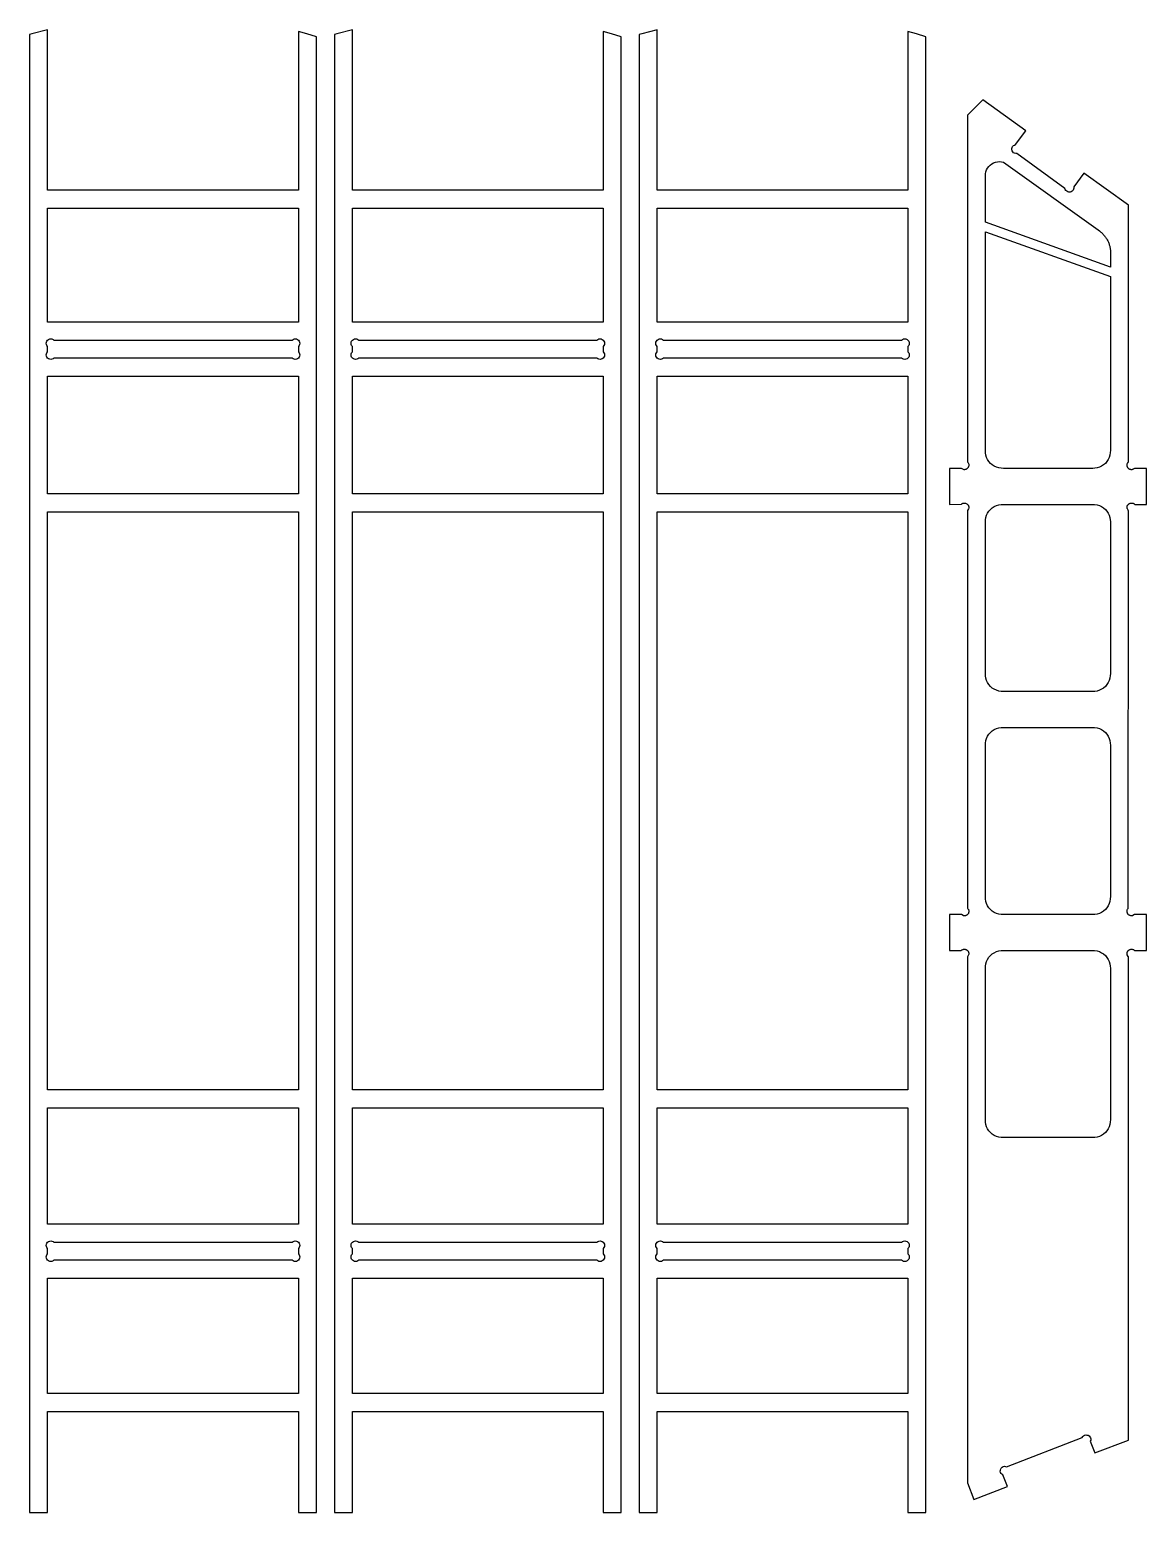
# Model space of a CAD drawing. Extents: x -690 to 337, y -358 to 474.
# Drawn here: x -689.8 to -504, y 226.9 to 473.5 of the extents above; entities that cross this region are included whole.
import ezdxf

# ---------------------------------------------------------------- set-up
doc = ezdxf.new("R2010")
doc.units = 0
doc.layers.get('0').update_dxf_attribs({"linetype": 'CONTINUOUS'})
doc.layers.add('SECTIONCUTEDGES', color=18, linetype='CONTINUOUS')

msp = doc.modelspace()

# ---------------------------------------------------------------- linework, layer by layer
for points in [[(-686.84, 424.86), (-686.84, 443.83), (-645.1, 443.83), (-645.1, 424.86)], [(-636.12, 424.86), (-636.12, 443.83), (-594.37, 443.83), (-594.37, 424.86)]]:
    msp.add_lwpolyline(points, close=True)
at = {"layer": 'SECTIONCUTEDGES'}
for points in [[(-689.83, 226.86), (-686.84, 226.86), (-686.84, 243.62), (-645.1, 243.62), (-645.1, 226.86), (-642.1, 226.86), (-642.1, 472.31), (-643.69, 472.85), (-645.1, 473.22), (-645.1, 446.83), (-686.84, 446.83), (-686.84, 473.52), (-689.45, 472.83), (-689.83, 472.7)], [(-639.11, 226.86), (-636.12, 226.86), (-636.12, 243.62), (-594.37, 243.62), (-594.37, 226.86), (-591.38, 226.86), (-591.38, 472.31), (-592.97, 472.85), (-594.37, 473.22), (-594.37, 446.83), (-636.12, 446.83), (-636.12, 473.52), (-638.71, 472.84), (-639.11, 472.7)], [(-588.39, 226.86), (-585.39, 226.86), (-585.39, 243.62), (-543.65, 243.62), (-543.65, 226.86), (-540.66, 226.86), (-540.66, 472.31), (-542.24, 472.85), (-543.65, 473.22), (-543.65, 446.83), (-585.39, 446.83), (-585.39, 473.52), (-587.95, 472.85), (-588.39, 472.7)], [(-532.67, 228.99), (-527.09, 231.14), (-527.84, 233.09), (-528, 233.19), (-528.14, 233.33), (-528.23, 233.5), (-528.28, 233.69), (-528.27, 233.89), (-528.22, 234.08), (-528.12, 234.24), (-527.97, 234.38), (-527.8, 234.47), (-527.61, 234.52), (-527.42, 234.51), (-527.23, 234.46), (-514.67, 239.3), (-514.57, 239.46), (-514.42, 239.6), (-514.25, 239.69), (-514.06, 239.74), (-513.87, 239.73), (-513.68, 239.68), (-513.51, 239.58), (-513.38, 239.43), (-513.28, 239.26), (-513.24, 239.07), (-513.24, 238.88), (-513.3, 238.69), (-512.55, 236.74), (-506.97, 238.89), (-506.97, 319.27), (-506.97, 319.29), (-506.99, 319.33), (-507.14, 319.6), (-507.17, 319.67), (-507.18, 319.75), (-507.19, 319.82), (-507.18, 319.9), (-507.17, 319.96), (-507.16, 320.01), (-507.14, 320.06), (-507.12, 320.11), (-507.09, 320.16), (-507.06, 320.21), (-507.03, 320.26), (-506.96, 320.34), (-506.91, 320.37), (-506.84, 320.43), (-506.76, 320.47), (-506.73, 320.49), (-506.65, 320.52), (-506.57, 320.54), (-506.49, 320.55), (-506.45, 320.55), (-506.36, 320.55), (-506.32, 320.54), (-506.25, 320.52), (-506.21, 320.51), (-506.13, 320.48), (-506.06, 320.45), (-505.99, 320.4), (-505.96, 320.38), (-505.93, 320.34), (-505.91, 320.33), (-503.97, 320.33), (-503.97, 326.31), (-505.91, 326.31), (-505.94, 326.3), (-506.23, 326.14), (-506.29, 326.12), (-506.35, 326.1), (-506.43, 326.09), (-506.51, 326.1), (-506.58, 326.11), (-506.66, 326.13), (-506.73, 326.15), (-506.8, 326.19), (-506.84, 326.21), (-506.93, 326.27), (-506.97, 326.31), (-507.03, 326.38), (-507.07, 326.44), (-507.1, 326.5), (-507.13, 326.57), (-507.16, 326.64), (-507.17, 326.71), (-507.18, 326.79), (-507.18, 326.86), (-507.18, 326.93), (-507.16, 327.02), (-507.14, 327.11), (-507.1, 327.18), (-507.07, 327.24), (-507.05, 327.28), (-507, 327.34), (-506.98, 327.35), (-506.97, 393.5), (-506.98, 393.53), (-507, 393.58), (-507.13, 393.8), (-507.16, 393.87), (-507.17, 393.9), (-507.18, 393.97), (-507.19, 394.02), (-507.18, 394.13), (-507.17, 394.18), (-507.16, 394.24), (-507.14, 394.29), (-507.12, 394.34), (-507.09, 394.39), (-507.06, 394.44), (-507.03, 394.48), (-506.97, 394.55), (-506.91, 394.6), (-506.87, 394.63), (-506.8, 394.68), (-506.76, 394.7), (-506.69, 394.73), (-506.61, 394.75), (-506.53, 394.77), (-506.45, 394.77), (-506.36, 394.77), (-506.32, 394.77), (-506.25, 394.75), (-506.17, 394.73), (-506.13, 394.71), (-506.06, 394.67), (-506.03, 394.65), (-505.96, 394.6), (-505.92, 394.56), (-505.91, 394.55), (-503.97, 394.55), (-503.97, 400.54), (-505.91, 400.54), (-505.95, 400.53), (-506.19, 400.39), (-506.25, 400.36), (-506.31, 400.34), (-506.41, 400.32), (-506.51, 400.32), (-506.55, 400.33), (-506.62, 400.34), (-506.7, 400.36), (-506.77, 400.39), (-506.84, 400.43), (-506.93, 400.5), (-506.97, 400.54), (-507.03, 400.61), (-507.07, 400.67), (-507.1, 400.73), (-507.13, 400.8), (-507.16, 400.87), (-507.17, 400.94), (-507.18, 401.01), (-507.18, 401.08), (-507.18, 401.16), (-507.17, 401.23), (-507.11, 401.39), (-507.07, 401.47), (-507.04, 401.52), (-506.99, 401.56), (-506.98, 401.58), (-506.97, 401.59), (-506.97, 444.3), (-514.38, 449.67), (-516.05, 447.36), (-516.05, 447.16), (-516.09, 446.97), (-516.18, 446.8), (-516.32, 446.66), (-516.49, 446.56), (-516.67, 446.5), (-516.87, 446.5), (-517.06, 446.54), (-517.23, 446.64), (-517.37, 446.77), (-517.48, 446.94), (-517.53, 447.12), (-525.51, 452.91), (-525.71, 452.9), (-525.9, 452.95), (-526.07, 453.04), (-526.21, 453.18), (-526.32, 453.34), (-526.37, 453.53), (-526.38, 453.73), (-526.33, 453.92), (-526.24, 454.09), (-526.1, 454.23), (-525.94, 454.33), (-525.75, 454.39), (-524.06, 456.71), (-531.17, 461.86), (-533.74, 459.29), (-533.74, 401.6), (-533.74, 401.59), (-533.73, 401.57), (-533.71, 401.56), (-533.67, 401.51), (-533.64, 401.47), (-533.59, 401.37), (-533.57, 401.33), (-533.54, 401.23), (-533.53, 401.16), (-533.53, 401.08), (-533.53, 401.01), (-533.54, 400.94), (-533.55, 400.87), (-533.58, 400.8), (-533.61, 400.73), (-533.64, 400.67), (-533.68, 400.61), (-533.73, 400.55), (-533.78, 400.5), (-533.87, 400.43), (-533.94, 400.39), (-534.01, 400.36), (-534.05, 400.35), (-534.13, 400.33), (-534.16, 400.33), (-534.24, 400.32), (-534.32, 400.32), (-534.42, 400.34), (-534.5, 400.38), (-534.76, 400.52), (-534.79, 400.54), (-536.74, 400.54), (-536.74, 394.55), (-534.8, 394.56), (-534.78, 394.56), (-534.76, 394.59), (-534.68, 394.65), (-534.65, 394.67), (-534.58, 394.71), (-534.5, 394.74), (-534.42, 394.76), (-534.39, 394.77), (-534.31, 394.77), (-534.22, 394.77), (-534.18, 394.77), (-534.1, 394.75), (-534.06, 394.74), (-533.98, 394.71), (-533.95, 394.7), (-533.87, 394.66), (-533.8, 394.6), (-533.75, 394.56), (-533.72, 394.52), (-533.68, 394.48), (-533.65, 394.44), (-533.62, 394.39), (-533.59, 394.34), (-533.57, 394.29), (-533.55, 394.24), (-533.54, 394.18), (-533.53, 394.13), (-533.52, 394.08), (-533.52, 394), (-533.53, 393.95), (-533.54, 393.9), (-533.57, 393.82), (-533.73, 393.53), (-533.74, 393.5), (-533.74, 327.37), (-533.74, 327.36), (-533.67, 327.29), (-533.62, 327.22), (-533.6, 327.18), (-533.57, 327.11), (-533.54, 327), (-533.53, 326.93), (-533.52, 326.86), (-533.53, 326.79), (-533.54, 326.71), (-533.55, 326.64), (-533.58, 326.57), (-533.6, 326.5), (-533.64, 326.44), (-533.68, 326.38), (-533.73, 326.33), (-533.78, 326.27), (-533.84, 326.23), (-533.91, 326.19), (-533.98, 326.15), (-534.01, 326.14), (-534.09, 326.12), (-534.16, 326.1), (-534.2, 326.1), (-534.3, 326.09), (-534.4, 326.11), (-534.48, 326.14), (-534.76, 326.3), (-534.8, 326.31), (-536.74, 326.31), (-536.74, 320.33), (-534.8, 320.33), (-534.78, 320.34), (-534.75, 320.38), (-534.68, 320.43), (-534.61, 320.47), (-534.54, 320.5), (-534.46, 320.52), (-534.38, 320.54), (-534.3, 320.55), (-534.26, 320.55), (-534.18, 320.54), (-534.14, 320.54), (-534.06, 320.52), (-533.98, 320.49), (-533.91, 320.45), (-533.84, 320.41), (-533.8, 320.37), (-533.74, 320.33), (-533.68, 320.26), (-533.65, 320.21), (-533.62, 320.16), (-533.59, 320.11), (-533.57, 320.06), (-533.55, 320.01), (-533.54, 319.96), (-533.53, 319.9), (-533.52, 319.8), (-533.52, 319.77), (-533.53, 319.7), (-533.56, 319.62), (-533.73, 319.3), (-533.74, 319.27), (-533.74, 231.78)], [(-530.75, 441.47), (-530.75, 449.36), (-530.74, 449.52), (-530.68, 449.86), (-530.56, 450.18), (-530.4, 450.47), (-530.21, 450.74), (-529.97, 450.99), (-529.7, 451.19), (-529.41, 451.35), (-529.09, 451.47), (-528.76, 451.55), (-528.43, 451.58), (-528.09, 451.55), (-527.76, 451.48), (-512.02, 440.2), (-511.79, 440.04), (-511.66, 439.94), (-511.55, 439.85), (-511.44, 439.76), (-511.33, 439.66), (-511.23, 439.56), (-511.14, 439.46), (-511.04, 439.35), (-510.95, 439.25), (-510.86, 439.13), (-510.78, 439.02), (-510.7, 438.9), (-510.62, 438.78), (-510.54, 438.66), (-510.48, 438.54), (-510.41, 438.41), (-510.35, 438.28), (-510.29, 438.15), (-510.24, 438.02), (-510.19, 437.89), (-510.14, 437.75), (-510.1, 437.62), (-510.07, 437.48), (-510.03, 437.34), (-510.01, 437.2), (-509.98, 437), (-509.96, 436.9), (-509.96, 434.02)], [(-585.39, 424.86), (-585.39, 443.83), (-543.65, 443.83), (-543.65, 424.86)], [(-530.39, 402), (-530.56, 402.36), (-530.68, 402.74), (-530.74, 403.13), (-530.75, 403.36), (-530.75, 439.88), (-509.96, 432.43), (-509.96, 403.53), (-509.97, 403.17), (-510.03, 402.74), (-510.15, 402.36), (-510.32, 402), (-510.53, 401.67), (-510.79, 401.37), (-511.09, 401.11), (-511.43, 400.9), (-511.78, 400.73), (-512.16, 400.61), (-512.57, 400.55), (-512.89, 400.54), (-527.76, 400.54), (-528.16, 400.55), (-528.55, 400.61), (-528.93, 400.73), (-529.29, 400.9), (-529.62, 401.11), (-529.92, 401.37), (-530.18, 401.67)], [(-687.03, 419.6), (-686.96, 419.78), (-686.84, 419.94), (-686.84, 420.81), (-686.96, 420.97), (-687.03, 421.15), (-687.06, 421.34), (-687.03, 421.54), (-686.96, 421.72), (-686.84, 421.87), (-686.69, 421.99), (-686.5, 422.07), (-686.31, 422.09), (-686.12, 422.07), (-685.94, 421.99), (-685.78, 421.87), (-646.16, 421.87), (-646, 421.99), (-645.82, 422.07), (-645.63, 422.09), (-645.43, 422.07), (-645.25, 421.99), (-645.1, 421.87), (-644.98, 421.72), (-644.9, 421.54), (-644.88, 421.34), (-644.9, 421.15), (-644.98, 420.97), (-645.1, 420.81), (-645.1, 419.94), (-644.98, 419.78), (-644.9, 419.6), (-644.88, 419.41), (-644.9, 419.21), (-644.98, 419.03), (-645.1, 418.88), (-645.25, 418.76), (-645.43, 418.68), (-645.63, 418.66), (-645.82, 418.68), (-646, 418.76), (-646.16, 418.88), (-685.78, 418.88), (-685.94, 418.76), (-686.12, 418.68), (-686.31, 418.66), (-686.5, 418.68), (-686.69, 418.76), (-686.84, 418.88), (-686.96, 419.03), (-687.03, 419.21), (-687.06, 419.41)], [(-636.24, 419.03), (-636.31, 419.21), (-636.34, 419.41), (-636.31, 419.6), (-636.24, 419.78), (-636.12, 419.94), (-636.12, 420.81), (-636.24, 420.97), (-636.31, 421.15), (-636.34, 421.34), (-636.31, 421.54), (-636.24, 421.72), (-636.12, 421.87), (-635.96, 421.99), (-635.78, 422.07), (-635.59, 422.09), (-635.39, 422.07), (-635.21, 421.99), (-635.06, 421.87), (-595.43, 421.87), (-595.28, 421.99), (-595.1, 422.07), (-594.9, 422.09), (-594.71, 422.07), (-594.53, 421.99), (-594.37, 421.87), (-594.25, 421.72), (-594.18, 421.54), (-594.15, 421.34), (-594.18, 421.15), (-594.25, 420.97), (-594.37, 420.81), (-594.37, 419.94), (-594.25, 419.78), (-594.18, 419.6), (-594.15, 419.41), (-594.18, 419.21), (-594.25, 419.03), (-594.37, 418.88), (-594.53, 418.76), (-594.71, 418.68), (-594.9, 418.66), (-595.1, 418.68), (-595.28, 418.76), (-595.43, 418.88), (-635.06, 418.88), (-635.21, 418.76), (-635.39, 418.68), (-635.59, 418.66), (-635.78, 418.68), (-635.96, 418.76), (-636.12, 418.88)], [(-585.59, 419.21), (-585.61, 419.41), (-585.59, 419.6), (-585.51, 419.78), (-585.39, 419.94), (-585.39, 420.81), (-585.51, 420.97), (-585.59, 421.15), (-585.61, 421.34), (-585.59, 421.54), (-585.51, 421.72), (-585.39, 421.87), (-585.24, 421.99), (-585.06, 422.07), (-584.86, 422.09), (-584.67, 422.07), (-584.49, 421.99), (-584.33, 421.87), (-544.71, 421.87), (-544.55, 421.99), (-544.37, 422.07), (-544.18, 422.09), (-543.99, 422.07), (-543.8, 421.99), (-543.65, 421.87), (-543.53, 421.72), (-543.46, 421.54), (-543.43, 421.34), (-543.46, 421.15), (-543.53, 420.97), (-543.65, 420.81), (-543.65, 419.94), (-543.53, 419.78), (-543.46, 419.6), (-543.43, 419.41), (-543.46, 419.21), (-543.53, 419.03), (-543.65, 418.88), (-543.8, 418.76), (-543.99, 418.68), (-544.18, 418.66), (-544.37, 418.68), (-544.55, 418.76), (-544.71, 418.88), (-584.33, 418.88), (-584.49, 418.76), (-584.67, 418.68), (-584.86, 418.66), (-585.06, 418.68), (-585.24, 418.76), (-585.39, 418.88), (-585.51, 419.03)], [(-686.84, 396.31), (-686.84, 415.89), (-645.1, 415.89), (-645.1, 396.31)], [(-636.12, 396.31), (-636.12, 415.89), (-594.37, 415.89), (-594.37, 396.31)], [(-585.39, 396.31), (-585.39, 415.89), (-543.65, 415.89), (-543.65, 396.31)], [(-686.84, 297.13), (-686.84, 393.32), (-645.1, 393.32), (-645.1, 297.13)], [(-636.12, 297.13), (-636.12, 393.32), (-594.37, 393.32), (-594.37, 297.13)], [(-585.39, 297.13), (-585.39, 393.32), (-543.65, 393.32), (-543.65, 297.13)], [(-530.39, 364.89), (-530.56, 365.25), (-530.68, 365.63), (-530.74, 366.04), (-530.75, 366.19), (-530.75, 391.62), (-530.74, 391.96), (-530.68, 392.35), (-530.56, 392.73), (-530.39, 393.09), (-530.18, 393.42), (-529.92, 393.72), (-529.62, 393.98), (-529.29, 394.2), (-528.93, 394.36), (-528.55, 394.48), (-528.15, 394.55), (-527.76, 394.55), (-512.95, 394.55), (-512.58, 394.55), (-512.16, 394.48), (-511.78, 394.36), (-511.43, 394.19), (-511.09, 393.98), (-510.8, 393.72), (-510.54, 393.42), (-510.32, 393.09), (-510.15, 392.73), (-510.03, 392.35), (-509.97, 391.95), (-509.96, 391.71), (-509.96, 366.36), (-509.97, 366.07), (-510.03, 365.63), (-510.15, 365.25), (-510.32, 364.89), (-510.53, 364.56), (-510.79, 364.26), (-511.09, 364), (-511.42, 363.79), (-511.78, 363.62), (-512.16, 363.5), (-512.56, 363.44), (-527.76, 363.43), (-528.15, 363.43), (-528.55, 363.5), (-528.93, 363.62), (-529.29, 363.78), (-529.62, 364), (-529.92, 364.26), (-530.18, 364.56)], [(-530.39, 327.78), (-530.56, 328.14), (-530.68, 328.51), (-530.74, 328.93), (-530.75, 329.3), (-530.75, 354.45), (-530.74, 354.82), (-530.68, 355.24), (-530.56, 355.62), (-530.39, 355.98), (-530.18, 356.31), (-529.92, 356.61), (-529.62, 356.87), (-529.29, 357.08), (-528.93, 357.25), (-528.55, 357.37), (-528.15, 357.43), (-528.11, 357.43), (-512.95, 357.44), (-512.59, 357.43), (-512.16, 357.37), (-511.78, 357.25), (-511.43, 357.08), (-511.09, 356.86), (-510.79, 356.61), (-510.54, 356.31), (-510.32, 355.98), (-510.15, 355.62), (-510.03, 355.24), (-509.97, 354.85), (-509.96, 354.48), (-509.96, 329.3), (-509.97, 328.92), (-510.03, 328.51), (-510.15, 328.14), (-510.32, 327.78), (-510.53, 327.45), (-510.79, 327.15), (-511.09, 326.89), (-511.42, 326.67), (-511.78, 326.5), (-512.16, 326.39), (-512.55, 326.32), (-512.78, 326.32), (-527.82, 326.31), (-528.14, 326.32), (-528.55, 326.39), (-528.93, 326.5), (-529.29, 326.67), (-529.62, 326.89), (-529.92, 327.15), (-530.18, 327.45)], [(-530.39, 290.66), (-530.56, 291.02), (-530.68, 291.4), (-530.74, 291.79), (-530.74, 291.85), (-530.75, 317.34), (-530.74, 317.7), (-530.68, 318.13), (-530.56, 318.51), (-530.39, 318.86), (-530.18, 319.2), (-529.92, 319.5), (-529.62, 319.76), (-529.29, 319.97), (-528.93, 320.14), (-528.55, 320.26), (-528.16, 320.32), (-527.82, 320.33), (-512.95, 320.33), (-512.61, 320.32), (-512.16, 320.25), (-511.78, 320.14), (-511.42, 319.97), (-511.09, 319.75), (-510.79, 319.49), (-510.53, 319.19), (-510.32, 318.86), (-510.15, 318.5), (-510.03, 318.13), (-509.97, 317.71), (-509.96, 317.37), (-509.96, 292.19), (-509.97, 291.8), (-510.03, 291.4), (-510.15, 291.02), (-510.32, 290.67), (-510.53, 290.33), (-510.79, 290.04), (-511.09, 289.78), (-511.42, 289.56), (-511.78, 289.39), (-512.16, 289.27), (-512.55, 289.21), (-512.89, 289.2), (-527.76, 289.2), (-528.14, 289.21), (-528.55, 289.27), (-528.93, 289.39), (-529.29, 289.56), (-529.62, 289.77), (-529.92, 290.03), (-530.18, 290.33)], [(-686.84, 274.8), (-686.84, 294.13), (-645.1, 294.13), (-645.1, 274.8)], [(-636.12, 274.8), (-636.12, 294.13), (-594.37, 294.13), (-594.37, 274.8)], [(-585.39, 274.8), (-585.39, 294.13), (-543.65, 294.13), (-543.65, 274.8)], [(-686.96, 268.97), (-687.03, 269.15), (-687.06, 269.35), (-687.03, 269.54), (-686.96, 269.72), (-686.84, 269.88), (-686.84, 270.75), (-686.96, 270.91), (-687.03, 271.09), (-687.06, 271.28), (-687.03, 271.47), (-686.96, 271.65), (-686.84, 271.81), (-686.69, 271.93), (-686.5, 272), (-686.31, 272.03), (-686.12, 272), (-685.94, 271.93), (-685.78, 271.81), (-646.16, 271.81), (-646, 271.93), (-645.82, 272), (-645.63, 272.03), (-645.43, 272), (-645.25, 271.93), (-645.1, 271.81), (-644.98, 271.65), (-644.9, 271.47), (-644.88, 271.28), (-644.9, 271.09), (-644.98, 270.91), (-645.1, 270.75), (-645.1, 269.88), (-644.98, 269.72), (-644.9, 269.54), (-644.88, 269.35), (-644.9, 269.15), (-644.98, 268.97), (-645.1, 268.82), (-645.25, 268.7), (-645.43, 268.62), (-645.63, 268.6), (-645.82, 268.62), (-646, 268.7), (-646.16, 268.82), (-685.78, 268.82), (-685.94, 268.7), (-686.12, 268.62), (-686.31, 268.6), (-686.5, 268.62), (-686.69, 268.7), (-686.84, 268.82)], [(-636.24, 268.97), (-636.31, 269.15), (-636.34, 269.35), (-636.31, 269.54), (-636.24, 269.72), (-636.12, 269.88), (-636.12, 270.75), (-636.24, 270.91), (-636.31, 271.09), (-636.34, 271.28), (-636.31, 271.47), (-636.24, 271.65), (-636.12, 271.81), (-635.96, 271.93), (-635.78, 272), (-635.59, 272.03), (-635.39, 272), (-635.21, 271.93), (-635.06, 271.81), (-595.43, 271.81), (-595.28, 271.93), (-595.1, 272), (-594.9, 272.03), (-594.71, 272), (-594.53, 271.93), (-594.37, 271.81), (-594.25, 271.65), (-594.18, 271.47), (-594.15, 271.28), (-594.18, 271.09), (-594.25, 270.91), (-594.37, 270.75), (-594.37, 269.88), (-594.25, 269.72), (-594.18, 269.54), (-594.15, 269.35), (-594.18, 269.15), (-594.25, 268.97), (-594.37, 268.82), (-594.53, 268.7), (-594.71, 268.62), (-594.9, 268.6), (-595.1, 268.62), (-595.28, 268.7), (-595.43, 268.82), (-635.06, 268.82), (-635.21, 268.7), (-635.39, 268.62), (-635.59, 268.6), (-635.78, 268.62), (-635.96, 268.7), (-636.12, 268.82)], [(-585.59, 269.54), (-585.51, 269.72), (-585.39, 269.88), (-585.39, 270.75), (-585.51, 270.91), (-585.59, 271.09), (-585.61, 271.28), (-585.59, 271.47), (-585.51, 271.65), (-585.39, 271.81), (-585.24, 271.93), (-585.06, 272), (-584.86, 272.03), (-584.67, 272), (-584.49, 271.93), (-584.33, 271.81), (-544.71, 271.81), (-544.55, 271.93), (-544.37, 272), (-544.18, 272.03), (-543.99, 272), (-543.8, 271.93), (-543.65, 271.81), (-543.53, 271.65), (-543.46, 271.47), (-543.43, 271.28), (-543.46, 271.09), (-543.53, 270.91), (-543.65, 270.75), (-543.65, 269.88), (-543.53, 269.72), (-543.46, 269.54), (-543.43, 269.35), (-543.46, 269.15), (-543.53, 268.97), (-543.65, 268.82), (-543.8, 268.7), (-543.99, 268.62), (-544.18, 268.6), (-544.37, 268.62), (-544.55, 268.7), (-544.71, 268.82), (-584.33, 268.82), (-584.49, 268.7), (-584.67, 268.62), (-584.86, 268.6), (-585.06, 268.62), (-585.24, 268.7), (-585.39, 268.82), (-585.51, 268.97), (-585.59, 269.15), (-585.61, 269.35)], [(-686.84, 246.61), (-686.84, 265.82), (-645.1, 265.82), (-645.1, 246.61)], [(-636.12, 246.61), (-636.12, 265.82), (-594.37, 265.82), (-594.37, 246.61)], [(-585.39, 246.61), (-585.39, 265.82), (-543.65, 265.82), (-543.65, 246.61)]]:
    msp.add_lwpolyline(points, close=True, dxfattribs=at)

doc.saveas('drawing.dxf')
